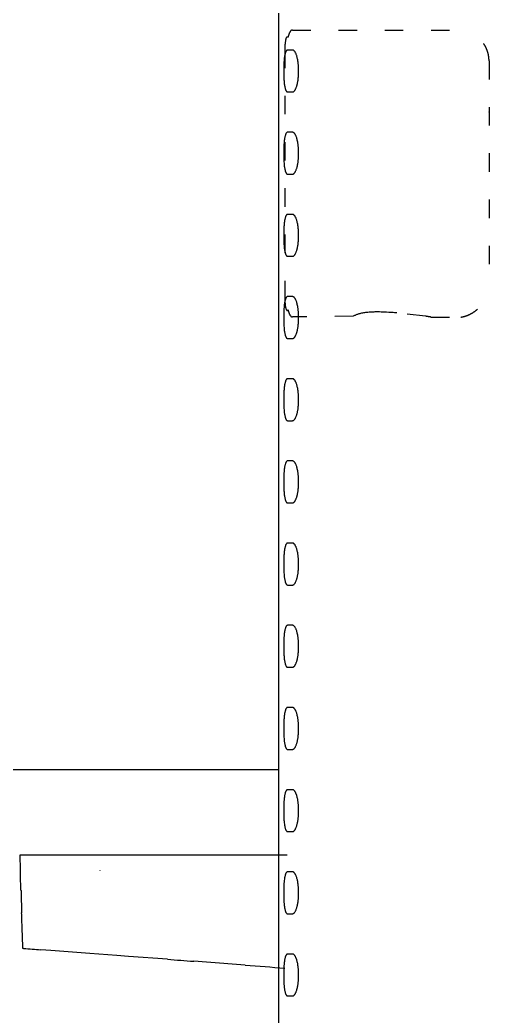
# Model space of a CAD drawing. Extents: x -62750 to 17911, y -49048 to 6133.
# Drawn here: x -3867 to -822, y -31826 to -25361 of the extents above; entities that cross this region are included whole.
import ezdxf

# ---------------------------------------------------------------- set-up
doc = ezdxf.new("R2010")
doc.units = 0
doc.linetypes.add('ACAD_ISO03W100', pattern=[30, 12, -18])
doc.linetypes.add('DASHED', pattern=[15, 12, -3])
doc.layers.get('0').update_dxf_attribs({"linetype": 'CONTINUOUS'})
doc.layers.add('CargoDoors', color=7, linetype='ACAD_ISO03W100')

msp = doc.modelspace()

# ---------------------------------------------------------------- linework, layer by layer
at = {"color": 7}
for p, q in [((-2187.5, -42697.5), (-2187.5, -25158.8)), ((-2097.4, -25556.2), (-2130.4, -25556.2)), ((-2058.9, -25706.2), (-2058.9, -25678.2)), ((-2130.4, -25828.2), (-2097.4, -25828.2)), ((-2097.4, -26089.6), (-2130.4, -26089.6)), ((-2058.9, -26239.6), (-2058.9, -26211.6)), ((-2130.4, -26361.6), (-2097.4, -26361.6)), ((-2097.4, -26623), (-2130.4, -26623)), ((-2154.8, -26745), (-2154.8, -26773)), ((-2130.4, -26895), (-2097.4, -26895)), ((-2097.4, -27156.4), (-2130.4, -27156.4)), ((-2058.9, -27306.4), (-2058.9, -27278.4)), ((-2130.4, -27428.4), (-2097.4, -27428.4)), ((-2097.4, -27689.8), (-2130.4, -27689.8)), ((-2058.9, -27839.8), (-2058.9, -27811.8)), ((-2130.4, -27961.8), (-2097.4, -27961.8)), ((-2097.4, -28223.2), (-2130.4, -28223.2)), ((-2058.9, -28373.2), (-2058.9, -28345.2)), ((-2130.4, -28495.2), (-2097.4, -28495.2)), ((-2097.4, -28756.6), (-2130.4, -28756.6)), ((-2058.9, -28906.6), (-2058.9, -28878.6)), ((-2130.4, -29028.6), (-2097.4, -29028.6)), ((-2097.4, -29290), (-2130.4, -29290)), ((-2154.8, -29412), (-2154.8, -29440)), ((-2130.4, -29562), (-2097.4, -29562)), ((-2097.4, -29823.4), (-2130.4, -29823.4)), ((-2154.8, -29945.4), (-2154.8, -29973.4)), ((-2130.4, -30095.4), (-2097.4, -30095.4)), ((-2097.4, -30356.8), (-2130.4, -30356.8)), ((-2154.8, -30478.8), (-2154.8, -30506.8)), ((-2130.4, -30628.8), (-2097.4, -30628.8)), ((-3865.1, -30779), (-3731.1, -30779)), ((-3731.1, -30779), (-3498.3, -30779)), ((-3498.3, -30779), (-3238.7, -30779)), ((-3238.7, -30779), (-3156.6, -30779)), ((-3156.6, -30779), (-2989.4, -30779)), ((-2989.4, -30779), (-2814.9, -30779)), ((-2814.9, -30779), (-2737.4, -30779)), ((-2097.4, -30890.2), (-2130.4, -30890.2)), ((-3859.8, -31009.3), (-3862.1, -30909.3)), ((-2154.8, -31012.2), (-2154.8, -31040.2)), ((-2130.4, -31162.2), (-2097.4, -31162.2)), ((-3665.9, -31401), (-3731.1, -31396.1)), ((-3413.8, -31420), (-3665.9, -31401)), ((-3238.7, -31433.1), (-3413.8, -31420)), ((-3161.6, -31438.9), (-3238.7, -31433.1)), ((-2909.3, -31457.9), (-3161.6, -31438.9)), ((-2656.9, -31476.8), (-2737.4, -31470.8)), ((-2404.2, -31495.7), (-2656.9, -31476.8)), ((-2097.4, -31423.6), (-2130.4, -31423.6)), ((-2154.8, -31545.6), (-2154.8, -31573.6)), ((-2130.4, -31695.6), (-2097.4, -31695.6))]:
    msp.add_line(p, q, dxfattribs=at)
at = {"color": 7, "ltscale": 0.35}
for p, q in [((-2154.8, -25678.2), (-2154.8, -25692.2)), ((-2154.8, -25692.2), (-2154.8, -25706.2)), ((-2154.8, -26211.6), (-2154.8, -26225.6)), ((-2154.8, -26225.6), (-2154.8, -26239.6)), ((-2058.9, -26759), (-2058.9, -26745)), ((-2058.9, -26773), (-2058.9, -26759)), ((-2154.8, -27278.4), (-2154.8, -27292.4)), ((-2154.8, -27292.4), (-2154.8, -27306.4)), ((-2154.8, -27811.8), (-2154.8, -27825.8)), ((-2154.8, -27825.8), (-2154.8, -27839.8)), ((-2154.8, -28345.2), (-2154.8, -28359.2)), ((-2154.8, -28359.2), (-2154.8, -28373.2)), ((-2154.8, -28878.6), (-2154.8, -28892.6)), ((-2154.8, -28892.6), (-2154.8, -28906.6)), ((-2058.9, -29426), (-2058.9, -29412)), ((-2058.9, -29440), (-2058.9, -29426)), ((-2058.9, -29959.4), (-2058.9, -29945.4)), ((-2058.9, -29973.4), (-2058.9, -29959.4)), ((-2058.9, -30492.8), (-2058.9, -30478.8)), ((-2058.9, -30506.8), (-2058.9, -30492.8)), ((-2058.9, -31026.2), (-2058.9, -31012.2)), ((-2058.9, -31040.2), (-2058.9, -31026.2)), ((-2058.9, -31559.6), (-2058.9, -31545.6)), ((-2058.9, -31573.6), (-2058.9, -31559.6))]:
    msp.add_line(p, q, dxfattribs=at)
at = {"color": 7, "ltscale": 0.123324}
msp.add_line((-3862.1, -30909.3), (-3862.3, -30904.4), dxfattribs=at)
at = {"color": 7, "linetype": 'DASHED', "ltscale": 0.03623}
msp.add_line((-3348.4, -30881.2), (-3348.4, -30882.7), dxfattribs=at)
at = {"color": 7, "ltscale": 0.061442}
msp.add_line((-3859.7, -31011.7), (-3859.8, -31009.3), dxfattribs=at)
at = {"color": 7, "ltscale": 0.111529}
msp.add_line((-3843.1, -31387.7), (-3847.5, -31387.4), dxfattribs=at)
at = {"color": 7}
for points in [[(-2130.4, -25556.2), (-2131.3, -25556.3), (-2132.2, -25556.5), (-2133, -25556.8), (-2133.9, -25557.2), (-2134.7, -25557.8), (-2135.6, -25558.5), (-2136.4, -25559.3), (-2137, -25559.9), (-2137.5, -25560.5), (-2138.5, -25562), (-2139.4, -25563.3), (-2140.2, -25564.8), (-2141, -25566.4), (-2141.6, -25567.7), (-2142.2, -25569.1), (-2143.3, -25572), (-2144.3, -25575), (-2145.3, -25578.5), (-2146.3, -25582.3), (-2147.3, -25586.5), (-2148.2, -25591), (-2148.7, -25593.9), (-2149.3, -25597), (-2150.2, -25603.3), (-2151.1, -25609.8), (-2151.9, -25616.6), (-2152.6, -25623.6)], [(-2058.9, -25678.2), (-2058.9, -25672), (-2059.1, -25665.8), (-2059.3, -25661.4), (-2059.5, -25657.1), (-2059.8, -25652.9), (-2060.1, -25648.8), (-2060.5, -25644.9), (-2060.9, -25641), (-2061.3, -25637.2), (-2061.8, -25633.4), (-2062.3, -25629.8), (-2062.9, -25626.3), (-2064, -25619.9), (-2065.2, -25613.6), (-2066.5, -25607.8), (-2067.8, -25602.6), (-2069.2, -25597.5), (-2070.7, -25592.6), (-2072.1, -25588.5), (-2073.5, -25584.5), (-2075.1, -25580.7), (-2076.7, -25577.2), (-2077.5, -25575.5), (-2078.3, -25573.8), (-2079.9, -25570.9), (-2081.5, -25568.3), (-2083.1, -25566), (-2083.9, -25564.9), (-2084.7, -25563.9), (-2085.5, -25563), (-2086.3, -25562.1), (-2087.4, -25561), (-2088.4, -25560.1), (-2089.5, -25559.2), (-2090.3, -25558.6), (-2091.1, -25558.1), (-2092.4, -25557.4), (-2093.6, -25556.9), (-2094.9, -25556.5), (-2096.2, -25556.3), (-2097.4, -25556.2)], [(-2152.6, -25623.6), (-2153, -25628.7), (-2153.4, -25633.9), (-2153.9, -25642.6), (-2154.3, -25651.4), (-2154.6, -25660.2), (-2154.8, -25669.2), (-2154.8, -25678.2)], [(-2154.8, -25706.2), (-2154.8, -25713.7), (-2154.7, -25721.2), (-2154.4, -25731.4), (-2154, -25740.7), (-2153.5, -25749.1), (-2152.9, -25756.9), (-2152.3, -25763.9), (-2151.6, -25770.4), (-2150.9, -25776.3), (-2150.1, -25782), (-2149.3, -25787), (-2148.5, -25791.9), (-2147.5, -25797), (-2146.3, -25801.9), (-2145.8, -25804.2), (-2145.1, -25806.5), (-2144.5, -25808.6), (-2143.9, -25810.7), (-2142.9, -25813.6), (-2141.8, -25816.2), (-2140.8, -25818.4), (-2139.7, -25820.5), (-2139.2, -25821.5), (-2138.6, -25822.3), (-2138.1, -25823.1), (-2137.5, -25823.9), (-2136.7, -25824.8), (-2136, -25825.6), (-2135.2, -25826.3), (-2134.6, -25826.8), (-2134, -25827.1), (-2133.1, -25827.6), (-2132.2, -25827.9), (-2131.3, -25828.1), (-2130.4, -25828.2)], [(-2097.4, -25828.2), (-2096.2, -25828.1), (-2095, -25827.9), (-2093.9, -25827.6), (-2092.9, -25827.2), (-2091.8, -25826.7), (-2090.7, -25826), (-2090, -25825.5), (-2089.3, -25825), (-2087.8, -25823.8), (-2086.4, -25822.4), (-2085, -25820.8), (-2083.6, -25819.1), (-2082.3, -25817.2), (-2080.9, -25815.1), (-2080.1, -25813.7), (-2079.2, -25812.3), (-2078.4, -25810.7), (-2077.5, -25809), (-2075.9, -25805.6), (-2074.4, -25801.9), (-2073, -25798.4), (-2071.6, -25794.7), (-2070.3, -25790.8), (-2069.1, -25786.8), (-2068.4, -25784), (-2067.6, -25781.3), (-2066.9, -25778.4), (-2066.2, -25775.4), (-2065.3, -25771.2), (-2064.4, -25766.9), (-2063.6, -25762.4), (-2062.8, -25757.5), (-2062, -25752.5), (-2061.3, -25747.4), (-2060.7, -25741.9), (-2060.2, -25736.3), (-2059.7, -25730.4), (-2059.4, -25724.4), (-2059.1, -25718.3), (-2058.9, -25712.3), (-2058.9, -25706.2)], [(-2130.4, -26089.6), (-2131.3, -26089.7), (-2132.2, -26089.9), (-2133, -26090.2), (-2133.9, -26090.6), (-2134.7, -26091.2), (-2135.6, -26091.8), (-2136.4, -26092.7), (-2137, -26093.3), (-2137.5, -26093.9), (-2138.5, -26095.4), (-2139.4, -26096.7), (-2140.2, -26098.2), (-2141, -26099.8), (-2141.6, -26101.1), (-2142.2, -26102.5), (-2143.3, -26105.4), (-2144.3, -26108.4), (-2145.3, -26111.9), (-2146.3, -26115.7), (-2147.3, -26119.9), (-2148.2, -26124.4), (-2148.7, -26127.3), (-2149.3, -26130.4), (-2150.2, -26136.7), (-2151.1, -26143.2), (-2151.9, -26150), (-2152.6, -26157)], [(-2058.9, -26211.6), (-2058.9, -26205.4), (-2059.1, -26199.2), (-2059.3, -26194.8), (-2059.5, -26190.5), (-2059.8, -26186.3), (-2060.1, -26182.2), (-2060.5, -26178.3), (-2060.9, -26174.4), (-2061.3, -26170.5), (-2061.8, -26166.8), (-2062.3, -26163.2), (-2062.9, -26159.7), (-2064, -26153.3), (-2065.2, -26147), (-2066.5, -26141.2), (-2067.8, -26136), (-2069.2, -26130.9), (-2070.7, -26126), (-2072.1, -26121.9), (-2073.5, -26117.9), (-2075.1, -26114.1), (-2076.7, -26110.6), (-2077.5, -26108.9), (-2078.3, -26107.2), (-2079.9, -26104.3), (-2081.5, -26101.7), (-2083.1, -26099.4), (-2083.9, -26098.3), (-2084.7, -26097.3), (-2085.5, -26096.4), (-2086.3, -26095.5), (-2087.4, -26094.4), (-2088.4, -26093.5), (-2089.5, -26092.6), (-2090.3, -26092), (-2091.1, -26091.5), (-2092.4, -26090.8), (-2093.6, -26090.3), (-2094.9, -26089.9), (-2096.2, -26089.7), (-2097.4, -26089.6)], [(-2152.6, -26157), (-2153, -26162.1), (-2153.4, -26167.3), (-2153.9, -26176), (-2154.3, -26184.8), (-2154.6, -26193.6), (-2154.8, -26202.6), (-2154.8, -26211.6)], [(-2154.8, -26239.6), (-2154.8, -26247.1), (-2154.7, -26254.6), (-2154.4, -26264.8), (-2154, -26274.1), (-2153.5, -26282.5), (-2152.9, -26290.3), (-2152.3, -26297.3), (-2151.6, -26303.8), (-2150.9, -26309.7), (-2150.1, -26315.4), (-2149.3, -26320.4), (-2148.5, -26325.3), (-2147.5, -26330.4), (-2146.3, -26335.3), (-2145.8, -26337.6), (-2145.1, -26339.9), (-2144.5, -26342), (-2143.9, -26344.1), (-2142.9, -26347), (-2141.8, -26349.6), (-2140.8, -26351.8), (-2139.7, -26353.9), (-2139.2, -26354.9), (-2138.6, -26355.7), (-2138.1, -26356.5), (-2137.5, -26357.3), (-2136.7, -26358.2), (-2136, -26359), (-2135.2, -26359.7), (-2134.6, -26360.1), (-2134, -26360.5), (-2133.1, -26361), (-2132.2, -26361.3), (-2131.3, -26361.5), (-2130.4, -26361.6)], [(-2097.4, -26361.6), (-2096.2, -26361.5), (-2095, -26361.3), (-2093.9, -26361), (-2092.9, -26360.6), (-2091.8, -26360.1), (-2090.7, -26359.4), (-2090, -26358.9), (-2089.3, -26358.4), (-2087.8, -26357.2), (-2086.4, -26355.8), (-2085, -26354.2), (-2083.6, -26352.5), (-2082.3, -26350.6), (-2080.9, -26348.5), (-2080.1, -26347.1), (-2079.2, -26345.7), (-2078.4, -26344.1), (-2077.5, -26342.4), (-2075.9, -26339), (-2074.4, -26335.3), (-2073, -26331.8), (-2071.6, -26328.1), (-2070.3, -26324.2), (-2069.1, -26320.2), (-2068.4, -26317.4), (-2067.6, -26314.7), (-2066.9, -26311.8), (-2066.2, -26308.8), (-2065.3, -26304.6), (-2064.4, -26300.3), (-2063.6, -26295.8), (-2062.8, -26290.9), (-2062, -26285.9), (-2061.3, -26280.8), (-2060.7, -26275.3), (-2060.2, -26269.7), (-2059.7, -26263.8), (-2059.4, -26257.8), (-2059.1, -26251.7), (-2058.9, -26245.7), (-2058.9, -26239.6)], [(-2130.4, -26623), (-2131.3, -26623.1), (-2132.2, -26623.3), (-2133, -26623.6), (-2133.9, -26624), (-2134.7, -26624.6), (-2135.6, -26625.2), (-2136.4, -26626.1), (-2137, -26626.7), (-2137.5, -26627.3), (-2138.5, -26628.8), (-2139.4, -26630.1), (-2140.2, -26631.6), (-2141, -26633.2), (-2141.6, -26634.5), (-2142.2, -26635.9), (-2143.3, -26638.8), (-2144.3, -26641.8), (-2145.3, -26645.3), (-2146.3, -26649.1), (-2147.3, -26653.3), (-2148.2, -26657.8), (-2148.7, -26660.7), (-2149.3, -26663.8), (-2150.2, -26670.1), (-2151.1, -26676.6), (-2151.9, -26683.4), (-2152.6, -26690.4)], [(-2058.9, -26745), (-2058.9, -26738.8), (-2059.1, -26732.6), (-2059.3, -26728.2), (-2059.5, -26723.9), (-2059.8, -26719.8), (-2060.1, -26715.6), (-2060.5, -26711.7), (-2060.9, -26707.8), (-2061.3, -26704), (-2061.8, -26700.2), (-2062.3, -26696.6), (-2062.9, -26693.1), (-2064, -26686.7), (-2065.2, -26680.4), (-2066.5, -26674.6), (-2067.8, -26669.4), (-2069.2, -26664.3), (-2070.7, -26659.4), (-2072.1, -26655.3), (-2073.5, -26651.3), (-2075.1, -26647.5), (-2076.7, -26644), (-2077.5, -26642.3), (-2078.3, -26640.6), (-2079.9, -26637.7), (-2081.5, -26635.1), (-2083.1, -26632.8), (-2083.9, -26631.7), (-2084.7, -26630.7), (-2085.5, -26629.8), (-2086.3, -26628.9), (-2087.4, -26627.8), (-2088.4, -26626.9), (-2089.5, -26626), (-2090.3, -26625.4), (-2091.1, -26624.9), (-2092.4, -26624.2), (-2093.6, -26623.7), (-2094.9, -26623.3), (-2096.2, -26623.1), (-2097.4, -26623)], [(-2152.6, -26690.4), (-2153, -26695.5), (-2153.4, -26700.7), (-2153.9, -26709.4), (-2154.3, -26718.2), (-2154.6, -26727), (-2154.8, -26736), (-2154.8, -26745)], [(-2154.8, -26773), (-2154.8, -26780.6), (-2154.7, -26788.1), (-2154.4, -26798.2), (-2154, -26807.5), (-2153.5, -26815.9), (-2152.9, -26823.7), (-2152.3, -26830.7), (-2151.6, -26837.2), (-2150.9, -26843.1), (-2150.1, -26848.8), (-2149.3, -26853.8), (-2148.5, -26858.7), (-2147.5, -26863.8), (-2146.3, -26868.7), (-2145.8, -26871), (-2145.1, -26873.3), (-2144.5, -26875.4), (-2143.9, -26877.5), (-2142.9, -26880.4), (-2141.8, -26883), (-2140.8, -26885.2), (-2139.7, -26887.3), (-2139.2, -26888.3), (-2138.6, -26889.1), (-2138.1, -26889.9), (-2137.5, -26890.7), (-2136.7, -26891.6), (-2136, -26892.4), (-2135.2, -26893.1), (-2134.6, -26893.5), (-2134, -26893.9), (-2133.1, -26894.4), (-2132.2, -26894.7), (-2131.3, -26894.9), (-2130.4, -26895)], [(-2097.4, -26895), (-2096.2, -26894.9), (-2095, -26894.7), (-2093.9, -26894.4), (-2092.9, -26894), (-2091.8, -26893.5), (-2090.7, -26892.8), (-2090, -26892.3), (-2089.3, -26891.8), (-2087.8, -26890.6), (-2086.4, -26889.2), (-2085, -26887.6), (-2083.6, -26885.9), (-2082.3, -26884), (-2080.9, -26881.9), (-2080.1, -26880.5), (-2079.2, -26879.1), (-2078.4, -26877.5), (-2077.5, -26875.8), (-2075.9, -26872.4), (-2074.4, -26868.7), (-2073, -26865.2), (-2071.6, -26861.5), (-2070.3, -26857.6), (-2069.1, -26853.6), (-2068.4, -26850.8), (-2067.6, -26848.1), (-2066.9, -26845.2), (-2066.2, -26842.2), (-2065.3, -26838), (-2064.4, -26833.7), (-2063.6, -26829.2), (-2062.8, -26824.3), (-2062, -26819.3), (-2061.3, -26814.2), (-2060.7, -26808.7), (-2060.2, -26803.1), (-2059.7, -26797.2), (-2059.4, -26791.2), (-2059.1, -26785.1), (-2058.9, -26779.1), (-2058.9, -26773)], [(-2130.4, -27156.4), (-2131.3, -27156.5), (-2132.2, -27156.7), (-2133, -27157), (-2133.9, -27157.4), (-2134.7, -27158), (-2135.6, -27158.7), (-2136.4, -27159.5), (-2137, -27160.1), (-2137.5, -27160.7), (-2138.5, -27162.2), (-2139.4, -27163.5), (-2140.2, -27165), (-2141, -27166.6), (-2141.6, -27167.9), (-2142.2, -27169.3), (-2143.3, -27172.2), (-2144.3, -27175.2), (-2145.3, -27178.7), (-2146.3, -27182.5), (-2147.3, -27186.7), (-2148.2, -27191.2), (-2148.7, -27194.1), (-2149.3, -27197.2), (-2150.2, -27203.5), (-2151.1, -27210), (-2151.9, -27216.8), (-2152.6, -27223.8)], [(-2058.9, -27278.4), (-2058.9, -27272.2), (-2059.1, -27266), (-2059.3, -27261.6), (-2059.5, -27257.3), (-2059.8, -27253.1), (-2060.1, -27249), (-2060.5, -27245.1), (-2060.9, -27241.2), (-2061.3, -27237.3), (-2061.8, -27233.6), (-2062.3, -27230), (-2062.9, -27226.5), (-2064, -27220.1), (-2065.2, -27213.8), (-2066.5, -27208), (-2067.8, -27202.8), (-2069.2, -27197.7), (-2070.7, -27192.8), (-2072.1, -27188.7), (-2073.5, -27184.7), (-2075.1, -27180.9), (-2076.7, -27177.3), (-2077.5, -27175.7), (-2078.3, -27174), (-2079.9, -27171.1), (-2081.5, -27168.5), (-2083.1, -27166.2), (-2083.9, -27165.1), (-2084.7, -27164.1), (-2085.5, -27163.2), (-2086.3, -27162.3), (-2087.4, -27161.2), (-2088.4, -27160.3), (-2089.5, -27159.4), (-2090.3, -27158.8), (-2091.1, -27158.3), (-2092.4, -27157.6), (-2093.6, -27157.1), (-2094.9, -27156.7), (-2096.2, -27156.5), (-2097.4, -27156.4)], [(-2152.6, -27223.8), (-2153, -27228.9), (-2153.4, -27234.1), (-2153.9, -27242.8), (-2154.3, -27251.6), (-2154.6, -27260.4), (-2154.8, -27269.4), (-2154.8, -27278.4)], [(-2154.8, -27306.4), (-2154.8, -27313.9), (-2154.7, -27321.4), (-2154.4, -27331.6), (-2154, -27340.9), (-2153.5, -27349.3), (-2152.9, -27357.1), (-2152.3, -27364.1), (-2151.6, -27370.6), (-2150.9, -27376.5), (-2150.1, -27382.2), (-2149.3, -27387.2), (-2148.5, -27392.1), (-2147.5, -27397.2), (-2146.3, -27402.1), (-2145.8, -27404.4), (-2145.1, -27406.7), (-2144.5, -27408.8), (-2143.9, -27410.9), (-2142.9, -27413.8), (-2141.8, -27416.4), (-2140.8, -27418.6), (-2139.7, -27420.7), (-2139.2, -27421.7), (-2138.6, -27422.5), (-2138.1, -27423.3), (-2137.5, -27424.1), (-2136.7, -27425), (-2136, -27425.8), (-2135.2, -27426.5), (-2134.6, -27426.9), (-2134, -27427.3), (-2133.1, -27427.8), (-2132.2, -27428.1), (-2131.3, -27428.3), (-2130.4, -27428.4)], [(-2097.4, -27428.4), (-2096.2, -27428.3), (-2095, -27428.1), (-2093.9, -27427.8), (-2092.9, -27427.4), (-2091.8, -27426.9), (-2090.7, -27426.2), (-2090, -27425.8), (-2089.3, -27425.2), (-2087.8, -27424), (-2086.4, -27422.6), (-2085, -27421), (-2083.6, -27419.3), (-2082.3, -27417.4), (-2080.9, -27415.3), (-2080.1, -27413.9), (-2079.2, -27412.5), (-2078.4, -27410.9), (-2077.5, -27409.2), (-2075.9, -27405.8), (-2074.4, -27402.1), (-2073, -27398.6), (-2071.6, -27394.9), (-2070.3, -27391), (-2069.1, -27387), (-2068.4, -27384.2), (-2067.6, -27381.5), (-2066.9, -27378.6), (-2066.2, -27375.6), (-2065.3, -27371.4), (-2064.4, -27367.1), (-2063.6, -27362.6), (-2062.8, -27357.7), (-2062, -27352.7), (-2061.3, -27347.6), (-2060.7, -27342.1), (-2060.2, -27336.5), (-2059.7, -27330.6), (-2059.4, -27324.6), (-2059.1, -27318.5), (-2058.9, -27312.5), (-2058.9, -27306.4)], [(-2130.4, -27689.8), (-2131.3, -27689.9), (-2132.2, -27690.1), (-2133, -27690.4), (-2133.9, -27690.8), (-2134.7, -27691.4), (-2135.6, -27692.1), (-2136.4, -27692.9), (-2137, -27693.5), (-2137.5, -27694.1), (-2138.5, -27695.6), (-2139.4, -27696.9), (-2140.2, -27698.4), (-2141, -27700), (-2141.6, -27701.3), (-2142.2, -27702.7), (-2143.3, -27705.6), (-2144.3, -27708.6), (-2145.3, -27712.1), (-2146.3, -27715.9), (-2147.3, -27720.1), (-2148.2, -27724.6), (-2148.7, -27727.5), (-2149.3, -27730.6), (-2150.2, -27736.9), (-2151.1, -27743.4), (-2151.9, -27750.2), (-2152.6, -27757.2)], [(-2058.9, -27811.8), (-2058.9, -27805.6), (-2059.1, -27799.4), (-2059.3, -27795), (-2059.5, -27790.7), (-2059.8, -27786.5), (-2060.1, -27782.4), (-2060.5, -27778.5), (-2060.9, -27774.6), (-2061.3, -27770.8), (-2061.8, -27767), (-2062.3, -27763.4), (-2062.9, -27759.9), (-2064, -27753.5), (-2065.2, -27747.2), (-2066.5, -27741.4), (-2067.8, -27736.2), (-2069.2, -27731.1), (-2070.7, -27726.2), (-2072.1, -27722.1), (-2073.5, -27718.1), (-2075.1, -27714.3), (-2076.7, -27710.8), (-2077.5, -27709.1), (-2078.3, -27707.4), (-2079.9, -27704.5), (-2081.5, -27701.9), (-2083.1, -27699.6), (-2083.9, -27698.5), (-2084.7, -27697.5), (-2085.5, -27696.6), (-2086.3, -27695.7), (-2087.4, -27694.6), (-2088.4, -27693.7), (-2089.5, -27692.8), (-2090.3, -27692.2), (-2091.1, -27691.7), (-2092.4, -27691), (-2093.6, -27690.5), (-2094.9, -27690.1), (-2096.2, -27689.9), (-2097.4, -27689.8)], [(-2152.6, -27757.2), (-2153, -27762.3), (-2153.4, -27767.5), (-2153.9, -27776.2), (-2154.3, -27785), (-2154.6, -27793.8), (-2154.8, -27802.8), (-2154.8, -27811.8)], [(-2154.8, -27839.8), (-2154.8, -27847.3), (-2154.7, -27854.8), (-2154.4, -27865), (-2154, -27874.3), (-2153.5, -27882.7), (-2152.9, -27890.5), (-2152.3, -27897.5), (-2151.6, -27904), (-2150.9, -27909.9), (-2150.1, -27915.6), (-2149.3, -27920.6), (-2148.5, -27925.5), (-2147.5, -27930.6), (-2146.3, -27935.5), (-2145.8, -27937.8), (-2145.1, -27940.1), (-2144.5, -27942.2), (-2143.9, -27944.3), (-2142.9, -27947.2), (-2141.8, -27949.8), (-2140.8, -27952), (-2139.7, -27954.1), (-2139.2, -27955.1), (-2138.6, -27955.9), (-2138.1, -27956.7), (-2137.5, -27957.5), (-2136.7, -27958.4), (-2136, -27959.2), (-2135.2, -27959.9), (-2134.6, -27960.3), (-2134, -27960.7), (-2133.1, -27961.2), (-2132.2, -27961.5), (-2131.3, -27961.7), (-2130.4, -27961.8)], [(-2097.4, -27961.8), (-2096.2, -27961.7), (-2095, -27961.5), (-2093.9, -27961.2), (-2092.9, -27960.8), (-2091.8, -27960.3), (-2090.7, -27959.6), (-2090, -27959.2), (-2089.3, -27958.6), (-2087.8, -27957.4), (-2086.4, -27956), (-2085, -27954.4), (-2083.6, -27952.7), (-2082.3, -27950.8), (-2080.9, -27948.7), (-2080.1, -27947.3), (-2079.2, -27945.9), (-2078.4, -27944.3), (-2077.5, -27942.6), (-2075.9, -27939.2), (-2074.4, -27935.5), (-2073, -27932), (-2071.6, -27928.3), (-2070.3, -27924.4), (-2069.1, -27920.4), (-2068.4, -27917.6), (-2067.6, -27914.9), (-2066.9, -27912), (-2066.2, -27909), (-2065.3, -27904.8), (-2064.4, -27900.5), (-2063.6, -27896), (-2062.8, -27891.1), (-2062, -27886.1), (-2061.3, -27881), (-2060.7, -27875.5), (-2060.2, -27869.9), (-2059.7, -27864), (-2059.4, -27858), (-2059.1, -27851.9), (-2058.9, -27845.9), (-2058.9, -27839.8)], [(-2130.4, -28223.2), (-2131.3, -28223.3), (-2132.2, -28223.5), (-2133, -28223.8), (-2133.9, -28224.2), (-2134.7, -28224.8), (-2135.6, -28225.5), (-2136.4, -28226.3), (-2137, -28226.9), (-2137.5, -28227.5), (-2138.5, -28229), (-2139.4, -28230.3), (-2140.2, -28231.8), (-2141, -28233.4), (-2141.6, -28234.7), (-2142.2, -28236.1), (-2143.3, -28239), (-2144.3, -28242), (-2145.3, -28245.5), (-2146.3, -28249.3), (-2147.3, -28253.5), (-2148.2, -28258), (-2148.7, -28260.9), (-2149.3, -28264), (-2150.2, -28270.3), (-2151.1, -28276.8), (-2151.9, -28283.6), (-2152.6, -28290.6)], [(-2058.9, -28345.2), (-2058.9, -28339), (-2059.1, -28332.8), (-2059.3, -28328.4), (-2059.5, -28324.1), (-2059.8, -28319.9), (-2060.1, -28315.8), (-2060.5, -28311.9), (-2060.9, -28308), (-2061.3, -28304.2), (-2061.8, -28300.4), (-2062.3, -28296.8), (-2062.9, -28293.3), (-2064, -28286.9), (-2065.2, -28280.6), (-2066.5, -28274.8), (-2067.8, -28269.6), (-2069.2, -28264.5), (-2070.7, -28259.6), (-2072.1, -28255.5), (-2073.5, -28251.5), (-2075.1, -28247.7), (-2076.7, -28244.2), (-2077.5, -28242.5), (-2078.3, -28240.8), (-2079.9, -28237.9), (-2081.5, -28235.3), (-2083.1, -28233), (-2083.9, -28231.9), (-2084.7, -28230.9), (-2085.5, -28230), (-2086.3, -28229.1), (-2087.4, -28228), (-2088.4, -28227.1), (-2089.5, -28226.2), (-2090.3, -28225.6), (-2091.1, -28225.1), (-2092.4, -28224.4), (-2093.6, -28223.9), (-2094.9, -28223.5), (-2096.2, -28223.3), (-2097.4, -28223.2)], [(-2152.6, -28290.6), (-2153, -28295.7), (-2153.4, -28300.9), (-2153.9, -28309.6), (-2154.3, -28318.4), (-2154.6, -28327.2), (-2154.8, -28336.2), (-2154.8, -28345.2)], [(-2154.8, -28373.2), (-2154.8, -28380.7), (-2154.7, -28388.2), (-2154.4, -28398.4), (-2154, -28407.7), (-2153.5, -28416.1), (-2152.9, -28423.9), (-2152.3, -28430.9), (-2151.6, -28437.4), (-2150.9, -28443.3), (-2150.1, -28449), (-2149.3, -28454), (-2148.5, -28458.9), (-2147.5, -28464), (-2146.3, -28468.9), (-2145.8, -28471.2), (-2145.1, -28473.5), (-2144.5, -28475.6), (-2143.9, -28477.7), (-2142.9, -28480.6), (-2141.8, -28483.2), (-2140.8, -28485.4), (-2139.7, -28487.5), (-2139.2, -28488.5), (-2138.6, -28489.3), (-2138.1, -28490.1), (-2137.5, -28490.9), (-2136.7, -28491.8), (-2136, -28492.6), (-2135.2, -28493.3), (-2134.6, -28493.8), (-2134, -28494.1), (-2133.1, -28494.6), (-2132.2, -28494.9), (-2131.3, -28495.1), (-2130.4, -28495.2)], [(-2097.4, -28495.2), (-2096.2, -28495.1), (-2095, -28494.9), (-2093.9, -28494.6), (-2092.9, -28494.2), (-2091.8, -28493.7), (-2090.7, -28493), (-2090, -28492.5), (-2089.3, -28492), (-2087.8, -28490.8), (-2086.4, -28489.4), (-2085, -28487.8), (-2083.6, -28486.1), (-2082.3, -28484.2), (-2080.9, -28482.1), (-2080.1, -28480.7), (-2079.2, -28479.3), (-2078.4, -28477.7), (-2077.5, -28476), (-2075.9, -28472.6), (-2074.4, -28468.9), (-2073, -28465.4), (-2071.6, -28461.7), (-2070.3, -28457.8), (-2069.1, -28453.8), (-2068.4, -28451), (-2067.6, -28448.3), (-2066.9, -28445.4), (-2066.2, -28442.4), (-2065.3, -28438.2), (-2064.4, -28433.9), (-2063.6, -28429.4), (-2062.8, -28424.5), (-2062, -28419.5), (-2061.3, -28414.4), (-2060.7, -28408.9), (-2060.2, -28403.3), (-2059.7, -28397.4), (-2059.4, -28391.4), (-2059.1, -28385.3), (-2058.9, -28379.3), (-2058.9, -28373.2)], [(-2130.4, -28756.6), (-2131.3, -28756.7), (-2132.2, -28756.9), (-2133, -28757.2), (-2133.9, -28757.6), (-2134.7, -28758.2), (-2135.6, -28758.8), (-2136.4, -28759.7), (-2137, -28760.3), (-2137.5, -28760.9), (-2138.5, -28762.4), (-2139.4, -28763.7), (-2140.2, -28765.2), (-2141, -28766.8), (-2141.6, -28768.1), (-2142.2, -28769.5), (-2143.3, -28772.4), (-2144.3, -28775.4), (-2145.3, -28778.9), (-2146.3, -28782.7), (-2147.3, -28786.9), (-2148.2, -28791.4), (-2148.7, -28794.3), (-2149.3, -28797.4), (-2150.2, -28803.7), (-2151.1, -28810.2), (-2151.9, -28817), (-2152.6, -28824)], [(-2058.9, -28878.6), (-2058.9, -28872.4), (-2059.1, -28866.2), (-2059.3, -28861.8), (-2059.5, -28857.5), (-2059.8, -28853.3), (-2060.1, -28849.2), (-2060.5, -28845.3), (-2060.9, -28841.4), (-2061.3, -28837.5), (-2061.8, -28833.8), (-2062.3, -28830.2), (-2062.9, -28826.7), (-2064, -28820.3), (-2065.2, -28814), (-2066.5, -28808.2), (-2067.8, -28803), (-2069.2, -28797.9), (-2070.7, -28793), (-2072.1, -28788.9), (-2073.5, -28784.9), (-2075.1, -28781.1), (-2076.7, -28777.6), (-2077.5, -28775.9), (-2078.3, -28774.2), (-2079.9, -28771.3), (-2081.5, -28768.7), (-2083.1, -28766.4), (-2083.9, -28765.3), (-2084.7, -28764.3), (-2085.5, -28763.4), (-2086.3, -28762.5), (-2087.4, -28761.4), (-2088.4, -28760.5), (-2089.5, -28759.6), (-2090.3, -28759), (-2091.1, -28758.5), (-2092.4, -28757.8), (-2093.6, -28757.3), (-2094.9, -28756.9), (-2096.2, -28756.7), (-2097.4, -28756.6)], [(-2152.6, -28824), (-2153, -28829.1), (-2153.4, -28834.3), (-2153.9, -28843), (-2154.3, -28851.8), (-2154.6, -28860.6), (-2154.8, -28869.6), (-2154.8, -28878.6)], [(-2154.8, -28906.6), (-2154.8, -28914.1), (-2154.7, -28921.6), (-2154.4, -28931.8), (-2154, -28941.1), (-2153.5, -28949.5), (-2152.9, -28957.3), (-2152.3, -28964.3), (-2151.6, -28970.8), (-2150.9, -28976.7), (-2150.1, -28982.4), (-2149.3, -28987.4), (-2148.5, -28992.3), (-2147.5, -28997.4), (-2146.3, -29002.3), (-2145.8, -29004.6), (-2145.1, -29006.9), (-2144.5, -29009), (-2143.9, -29011.1), (-2142.9, -29014), (-2141.8, -29016.6), (-2140.8, -29018.8), (-2139.7, -29020.9), (-2139.2, -29021.9), (-2138.6, -29022.7), (-2138.1, -29023.5), (-2137.5, -29024.3), (-2136.7, -29025.2), (-2136, -29026), (-2135.2, -29026.7), (-2134.6, -29027.1), (-2134, -29027.5), (-2133.1, -29028), (-2132.2, -29028.3), (-2131.3, -29028.5), (-2130.4, -29028.6)], [(-2097.4, -29028.6), (-2096.2, -29028.5), (-2095, -29028.3), (-2093.9, -29028), (-2092.9, -29027.6), (-2091.8, -29027.1), (-2090.7, -29026.4), (-2090, -29025.9), (-2089.3, -29025.4), (-2087.8, -29024.2), (-2086.4, -29022.8), (-2085, -29021.2), (-2083.6, -29019.5), (-2082.3, -29017.6), (-2080.9, -29015.5), (-2080.1, -29014.1), (-2079.2, -29012.7), (-2078.4, -29011.1), (-2077.5, -29009.4), (-2075.9, -29006), (-2074.4, -29002.3), (-2073, -28998.8), (-2071.6, -28995.1), (-2070.3, -28991.2), (-2069.1, -28987.2), (-2068.4, -28984.4), (-2067.6, -28981.7), (-2066.9, -28978.8), (-2066.2, -28975.8), (-2065.3, -28971.6), (-2064.4, -28967.3), (-2063.6, -28962.8), (-2062.8, -28957.9), (-2062, -28952.9), (-2061.3, -28947.8), (-2060.7, -28942.3), (-2060.2, -28936.7), (-2059.7, -28930.8), (-2059.4, -28924.8), (-2059.1, -28918.7), (-2058.9, -28912.7), (-2058.9, -28906.6)], [(-2130.4, -29290), (-2131.3, -29290.1), (-2132.2, -29290.3), (-2133, -29290.6), (-2133.9, -29291), (-2134.7, -29291.6), (-2135.6, -29292.2), (-2136.4, -29293.1), (-2137, -29293.7), (-2137.5, -29294.3), (-2138.5, -29295.8), (-2139.4, -29297.1), (-2140.2, -29298.6), (-2141, -29300.2), (-2141.6, -29301.5), (-2142.2, -29302.9), (-2143.3, -29305.8), (-2144.3, -29308.8), (-2145.3, -29312.3), (-2146.3, -29316.1), (-2147.3, -29320.3), (-2148.2, -29324.8), (-2148.7, -29327.7), (-2149.3, -29330.8), (-2150.2, -29337.1), (-2151.1, -29343.6), (-2151.9, -29350.4), (-2152.6, -29357.4)], [(-2058.9, -29412), (-2058.9, -29405.8), (-2059.1, -29399.6), (-2059.3, -29395.2), (-2059.5, -29390.9), (-2059.8, -29386.8), (-2060.1, -29382.6), (-2060.5, -29378.7), (-2060.9, -29374.8), (-2061.3, -29371), (-2061.8, -29367.2), (-2062.3, -29363.6), (-2062.9, -29360.1), (-2064, -29353.7), (-2065.2, -29347.4), (-2066.5, -29341.6), (-2067.8, -29336.4), (-2069.2, -29331.3), (-2070.7, -29326.4), (-2072.1, -29322.3), (-2073.5, -29318.3), (-2075.1, -29314.5), (-2076.7, -29311), (-2077.5, -29309.3), (-2078.3, -29307.6), (-2079.9, -29304.7), (-2081.5, -29302.1), (-2083.1, -29299.8), (-2083.9, -29298.7), (-2084.7, -29297.7), (-2085.5, -29296.8), (-2086.3, -29295.9), (-2087.4, -29294.8), (-2088.4, -29293.9), (-2089.5, -29293), (-2090.3, -29292.4), (-2091.1, -29291.9), (-2092.4, -29291.2), (-2093.6, -29290.7), (-2094.9, -29290.3), (-2096.2, -29290.1), (-2097.4, -29290)], [(-2152.6, -29357.4), (-2153, -29362.5), (-2153.4, -29367.7), (-2153.9, -29376.4), (-2154.3, -29385.2), (-2154.6, -29394), (-2154.8, -29403), (-2154.8, -29412)], [(-2154.8, -29440), (-2154.8, -29447.6), (-2154.7, -29455.1), (-2154.4, -29465.2), (-2154, -29474.5), (-2153.5, -29482.9), (-2152.9, -29490.7), (-2152.3, -29497.7), (-2151.6, -29504.2), (-2150.9, -29510.1), (-2150.1, -29515.8), (-2149.3, -29520.8), (-2148.5, -29525.7), (-2147.5, -29530.8), (-2146.3, -29535.7), (-2145.8, -29538), (-2145.1, -29540.3), (-2144.5, -29542.4), (-2143.9, -29544.5), (-2142.9, -29547.4), (-2141.8, -29550), (-2140.8, -29552.2), (-2139.7, -29554.3), (-2139.2, -29555.3), (-2138.6, -29556.1), (-2138.1, -29556.9), (-2137.5, -29557.7), (-2136.7, -29558.6), (-2136, -29559.4), (-2135.2, -29560.1), (-2134.6, -29560.5), (-2134, -29560.9), (-2133.1, -29561.4), (-2132.2, -29561.7), (-2131.3, -29561.9), (-2130.4, -29562)], [(-2097.4, -29562), (-2096.2, -29561.9), (-2095, -29561.7), (-2093.9, -29561.4), (-2092.9, -29561), (-2091.8, -29560.5), (-2090.7, -29559.8), (-2090, -29559.3), (-2089.3, -29558.8), (-2087.8, -29557.6), (-2086.4, -29556.2), (-2085, -29554.6), (-2083.6, -29552.9), (-2082.3, -29551), (-2080.9, -29548.9), (-2080.1, -29547.5), (-2079.2, -29546.1), (-2078.4, -29544.5), (-2077.5, -29542.8), (-2075.9, -29539.4), (-2074.4, -29535.7), (-2073, -29532.2), (-2071.6, -29528.5), (-2070.3, -29524.6), (-2069.1, -29520.6), (-2068.4, -29517.8), (-2067.6, -29515.1), (-2066.9, -29512.2), (-2066.2, -29509.2), (-2065.3, -29505), (-2064.4, -29500.7), (-2063.6, -29496.2), (-2062.8, -29491.3), (-2062, -29486.3), (-2061.3, -29481.2), (-2060.7, -29475.7), (-2060.2, -29470.1), (-2059.7, -29464.2), (-2059.4, -29458.2), (-2059.1, -29452.1), (-2058.9, -29446.1), (-2058.9, -29440)], [(-2130.4, -29823.4), (-2131.3, -29823.5), (-2132.2, -29823.7), (-2133, -29824), (-2133.9, -29824.4), (-2134.7, -29825), (-2135.6, -29825.7), (-2136.4, -29826.5), (-2137, -29827.1), (-2137.5, -29827.7), (-2138.5, -29829.2), (-2139.4, -29830.5), (-2140.2, -29832), (-2141, -29833.6), (-2141.6, -29834.9), (-2142.2, -29836.3), (-2143.3, -29839.2), (-2144.3, -29842.2), (-2145.3, -29845.7), (-2146.3, -29849.5), (-2147.3, -29853.7), (-2148.2, -29858.2), (-2148.7, -29861.1), (-2149.3, -29864.2), (-2150.2, -29870.5), (-2151.1, -29877), (-2151.9, -29883.8), (-2152.6, -29890.8)], [(-2058.9, -29945.4), (-2058.9, -29939.2), (-2059.1, -29933), (-2059.3, -29928.6), (-2059.5, -29924.3), (-2059.8, -29920.2), (-2060.1, -29916), (-2060.5, -29912.1), (-2060.9, -29908.2), (-2061.3, -29904.4), (-2061.8, -29900.6), (-2062.3, -29897), (-2062.9, -29893.5), (-2064, -29887.1), (-2065.2, -29880.8), (-2066.5, -29875), (-2067.8, -29869.8), (-2069.2, -29864.7), (-2070.7, -29859.8), (-2072.1, -29855.7), (-2073.5, -29851.7), (-2075.1, -29847.9), (-2076.7, -29844.3), (-2077.5, -29842.7), (-2078.3, -29841), (-2079.9, -29838.1), (-2081.5, -29835.5), (-2083.1, -29833.2), (-2083.9, -29832.1), (-2084.7, -29831.1), (-2085.5, -29830.2), (-2086.3, -29829.3), (-2087.4, -29828.2), (-2088.4, -29827.3), (-2089.5, -29826.4), (-2090.3, -29825.8), (-2091.1, -29825.3), (-2092.4, -29824.6), (-2093.6, -29824.1), (-2094.9, -29823.7), (-2096.2, -29823.5), (-2097.4, -29823.4)], [(-2152.6, -29890.8), (-2153, -29895.9), (-2153.4, -29901.1), (-2153.9, -29909.8), (-2154.3, -29918.6), (-2154.6, -29927.4), (-2154.8, -29936.4), (-2154.8, -29945.4)], [(-2154.8, -29973.4), (-2154.8, -29981), (-2154.7, -29988.5), (-2154.4, -29998.6), (-2154, -30007.9), (-2153.5, -30016.3), (-2152.9, -30024.1), (-2152.3, -30031.1), (-2151.6, -30037.6), (-2150.9, -30043.5), (-2150.1, -30049.2), (-2149.3, -30054.2), (-2148.5, -30059.1), (-2147.5, -30064.2), (-2146.3, -30069.1), (-2145.8, -30071.4), (-2145.1, -30073.7), (-2144.5, -30075.8), (-2143.9, -30077.9), (-2142.9, -30080.8), (-2141.8, -30083.4), (-2140.8, -30085.6), (-2139.7, -30087.7), (-2139.2, -30088.7), (-2138.6, -30089.5), (-2138.1, -30090.3), (-2137.5, -30091.1), (-2136.7, -30092), (-2136, -30092.8), (-2135.2, -30093.5), (-2134.6, -30093.9), (-2134, -30094.3), (-2133.1, -30094.8), (-2132.2, -30095.1), (-2131.3, -30095.3), (-2130.4, -30095.4)], [(-2097.4, -30095.4), (-2096.2, -30095.3), (-2095, -30095.1), (-2093.9, -30094.8), (-2092.9, -30094.4), (-2091.8, -30093.9), (-2090.7, -30093.2), (-2090, -30092.8), (-2089.3, -30092.2), (-2087.8, -30091), (-2086.4, -30089.6), (-2085, -30088), (-2083.6, -30086.3), (-2082.3, -30084.4), (-2080.9, -30082.3), (-2080.1, -30080.9), (-2079.2, -30079.5), (-2078.4, -30077.9), (-2077.5, -30076.2), (-2075.9, -30072.8), (-2074.4, -30069.1), (-2073, -30065.6), (-2071.6, -30061.9), (-2070.3, -30058), (-2069.1, -30054), (-2068.4, -30051.2), (-2067.6, -30048.5), (-2066.9, -30045.6), (-2066.2, -30042.7), (-2065.3, -30038.4), (-2064.4, -30034.1), (-2063.6, -30029.6), (-2062.8, -30024.7), (-2062, -30019.7), (-2061.3, -30014.6), (-2060.7, -30009.1), (-2060.2, -30003.5), (-2059.7, -29997.6), (-2059.4, -29991.6), (-2059.1, -29985.5), (-2058.9, -29979.5), (-2058.9, -29973.4)], [(-6545.6, -30226.6), (-5509.9, -30226.6), (-3927.2, -30226.5), (-2855.2, -30226.6), (-2187.5, -30226.8)], [(-2130.4, -30356.8), (-2131.4, -30356.9), (-2132.4, -30357.1), (-2133.3, -30357.5), (-2134.3, -30358), (-2135.2, -30358.7), (-2135.8, -30359.2), (-2136.4, -30359.8), (-2136.9, -30360.4), (-2137.5, -30361.1), (-2138.2, -30362.1), (-2139.3, -30363.9), (-2140.4, -30365.9), (-2141.5, -30368.1), (-2142.5, -30370.5), (-2143.5, -30373.3), (-2144.4, -30375.9), (-2145.2, -30378.6), (-2146.1, -30382.1), (-2147, -30386.1), (-2147.9, -30390.2), (-2148.7, -30394.6), (-2149.6, -30399.6), (-2150.4, -30404.8), (-2151.3, -30411.9), (-2152.1, -30419.3), (-2152.8, -30426.9), (-2153.1, -30430.5), (-2153.6, -30438), (-2154.1, -30446.7), (-2154.2, -30448.8), (-2154.5, -30458.8), (-2154.7, -30468.8), (-2154.8, -30478.8)], [(-2058.9, -30478.8), (-2059, -30471.3), (-2059.1, -30467.5), (-2059.2, -30463.8), (-2059.5, -30458.8), (-2059.8, -30453.9), (-2060.2, -30449), (-2060.8, -30442.9), (-2061.4, -30436.8), (-2062.2, -30430.9), (-2063.2, -30425), (-2064.2, -30419.3), (-2065.3, -30413.7), (-2066.5, -30408.3), (-2067.8, -30403), (-2069.2, -30397.9), (-2070.7, -30393), (-2071.5, -30390.6), (-2072.4, -30388.3), (-2073.2, -30386.1), (-2074, -30383.9), (-2075.2, -30381.1), (-2076.4, -30378.4), (-2077.6, -30375.8), (-2078.9, -30373.3), (-2080.3, -30370.9), (-2081.7, -30368.7), (-2083.1, -30366.6), (-2084.6, -30364.7), (-2086, -30363), (-2087.5, -30361.5), (-2088.6, -30360.5), (-2089.7, -30359.7), (-2090.8, -30358.9), (-2091.8, -30358.3), (-2092.9, -30357.8), (-2094, -30357.4), (-2095, -30357.1), (-2096.2, -30356.9), (-2097.4, -30356.8)], [(-2154.8, -30506.8), (-2154.7, -30516.6), (-2154.5, -30526.4), (-2154.2, -30536.1), (-2153.7, -30545.7), (-2153.4, -30550.4), (-2153.1, -30555), (-2152.6, -30561.2), (-2152, -30567.2), (-2151.4, -30573), (-2150.5, -30579.7), (-2149.6, -30586.2), (-2149, -30589.3), (-2148.5, -30592.4), (-2147.6, -30596.8), (-2146.7, -30601), (-2145.7, -30605), (-2144.7, -30608.7), (-2143.5, -30612.3), (-2142.9, -30614), (-2142.3, -30615.6), (-2141.5, -30617.6), (-2140.6, -30619.5), (-2139.7, -30621.2), (-2138.8, -30622.7), (-2137.8, -30624.1), (-2136.9, -30625.3), (-2135.9, -30626.3), (-2134.9, -30627.1), (-2133.9, -30627.8), (-2133.4, -30628.1), (-2132.9, -30628.3), (-2132.4, -30628.5), (-2131.9, -30628.6), (-2131.1, -30628.8), (-2130.4, -30628.8)], [(-2097.4, -30628.8), (-2096.2, -30628.7), (-2094.9, -30628.5), (-2093.6, -30628.1), (-2092.4, -30627.6), (-2091.1, -30626.9), (-2090.3, -30626.4), (-2089.5, -30625.8), (-2088.7, -30625.2), (-2087.9, -30624.5), (-2086.9, -30623.5), (-2086.1, -30622.6), (-2085.3, -30621.7), (-2084.4, -30620.8), (-2083.6, -30619.7), (-2082.8, -30618.7), (-2082.1, -30617.5), (-2080.5, -30615), (-2078.9, -30612.3), (-2077.6, -30609.7), (-2076.2, -30606.9), (-2074.7, -30603.4), (-2073.1, -30599.5), (-2071.6, -30595.3), (-2070.2, -30591), (-2068.8, -30586.1), (-2067.4, -30581), (-2066.7, -30578.1), (-2066, -30575.2), (-2064.7, -30569.3), (-2063.6, -30563.2), (-2063, -30559.8), (-2062.5, -30556.4), (-2062, -30552.9), (-2061.3, -30547.4), (-2060.6, -30541.6), (-2060.3, -30537.8), (-2059.9, -30534), (-2059.5, -30527.3), (-2059.2, -30520.5), (-2059, -30513.7), (-2058.9, -30506.8)], [(-3862.3, -30904.4), (-3863.6, -30845), (-3864.3, -30815.3)], [(-2473.2, -30779), (-2245.5, -30779), (-2131.7, -30779)], [(-2130.4, -30890.2), (-2131.4, -30890.3), (-2132.4, -30890.5), (-2133.3, -30890.9), (-2134.3, -30891.4), (-2135.2, -30892.1), (-2135.8, -30892.6), (-2136.4, -30893.2), (-2136.9, -30893.8), (-2137.5, -30894.5), (-2138.2, -30895.5), (-2139.3, -30897.3), (-2140.4, -30899.3), (-2141.5, -30901.5), (-2142.5, -30903.9), (-2143.5, -30906.7), (-2144.4, -30909.3), (-2145.2, -30912), (-2146.1, -30915.5), (-2147, -30919.5), (-2147.9, -30923.6), (-2148.7, -30928), (-2149.6, -30933), (-2150.4, -30938.2), (-2151.3, -30945.3), (-2152.1, -30952.7), (-2152.8, -30960.3), (-2153.1, -30963.9), (-2153.6, -30971.9), (-2154.1, -30980.3), (-2154.4, -30987.8), (-2154.6, -30995.9), (-2154.8, -31004), (-2154.8, -31012.2)], [(-2058.9, -31012.2), (-2059, -31004.7), (-2059.1, -31000.9), (-2059.2, -30997.2), (-2059.5, -30992.2), (-2059.8, -30987.3), (-2060.2, -30982.4), (-2060.8, -30976.3), (-2061.4, -30970.2), (-2062.2, -30964.3), (-2063.2, -30958.4), (-2064.2, -30952.7), (-2065.3, -30947.1), (-2066.4, -30942.1), (-2067.6, -30937.2), (-2068.9, -30932.4), (-2070.3, -30927.8), (-2071.8, -30923.4), (-2073.3, -30919.2), (-2074.8, -30915.3), (-2076.4, -30911.7), (-2077.3, -30909.9), (-2078.1, -30908.2), (-2079, -30906.6), (-2079.8, -30905.1), (-2081.3, -30902.7), (-2082.8, -30900.4), (-2084.4, -30898.4), (-2085.2, -30897.4), (-2086, -30896.5), (-2086.7, -30895.7), (-2087.5, -30894.9), (-2088.6, -30893.9), (-2089.7, -30893.1), (-2090.8, -30892.3), (-2091.8, -30891.7), (-2092.9, -30891.2), (-2094, -30890.8), (-2095, -30890.5), (-2096.2, -30890.3), (-2097.4, -30890.2)], [(-2154.8, -31040.2), (-2154.7, -31050), (-2154.5, -31059.8), (-2154.2, -31069.5), (-2153.7, -31079), (-2153.4, -31083.8), (-2153.1, -31088.5), (-2152.7, -31093), (-2152.3, -31097.5), (-2151.7, -31103.4), (-2151, -31109.2), (-2150.3, -31114.8), (-2149.8, -31118.2), (-2149.2, -31121.6), (-2148.7, -31124.9), (-2148.1, -31128.1), (-2147.2, -31132.2), (-2146.3, -31136.1), (-2145.3, -31139.8), (-2144.4, -31143.1), (-2143.4, -31146.2), (-2142.3, -31149), (-2141.2, -31151.7), (-2140.2, -31153.6), (-2139.2, -31155.4), (-2138.2, -31157), (-2137.4, -31158), (-2136.7, -31158.9), (-2135.9, -31159.7), (-2135.1, -31160.4), (-2134.3, -31161), (-2133.5, -31161.4), (-2132.7, -31161.8), (-2131.9, -31162), (-2131.1, -31162.2), (-2130.4, -31162.2)], [(-2097.4, -31162.2), (-2096.2, -31162.1), (-2094.9, -31161.9), (-2093.6, -31161.5), (-2092.4, -31161), (-2091.1, -31160.3), (-2090.3, -31159.8), (-2089.5, -31159.2), (-2088.7, -31158.6), (-2087.9, -31157.9), (-2086.9, -31156.9), (-2086.1, -31156), (-2085.3, -31155.1), (-2084.4, -31154.2), (-2083.6, -31153.1), (-2082.8, -31152.1), (-2082.1, -31150.9), (-2080.5, -31148.4), (-2078.9, -31145.7), (-2077.6, -31143.1), (-2076.2, -31140.3), (-2074.7, -31136.8), (-2073.1, -31132.9), (-2071.6, -31128.7), (-2070.2, -31124.4), (-2068.8, -31119.5), (-2067.4, -31114.4), (-2066.7, -31111.5), (-2066, -31108.6), (-2064.7, -31102.7), (-2063.6, -31096.6), (-2063, -31093.2), (-2062.5, -31089.8), (-2062, -31086.3), (-2061.3, -31080.8), (-2060.6, -31075), (-2060.3, -31071.2), (-2059.9, -31067.4), (-2059.5, -31060.7), (-2059.2, -31053.9), (-2059, -31047.1), (-2058.9, -31040.2)], [(-2130.4, -31423.6), (-2131.4, -31423.7), (-2132.4, -31423.9), (-2133.3, -31424.3), (-2134.3, -31424.8), (-2135.2, -31425.5), (-2135.8, -31426), (-2136.4, -31426.6), (-2136.9, -31427.2), (-2137.5, -31427.9), (-2138.2, -31428.9), (-2139.3, -31430.7), (-2140.4, -31432.7), (-2141.5, -31434.9), (-2142.5, -31437.3), (-2143.5, -31440.1), (-2144.4, -31442.7), (-2145.2, -31445.4), (-2146.1, -31448.9), (-2147, -31452.9), (-2147.9, -31457), (-2148.7, -31461.4), (-2149.6, -31466.4), (-2150.4, -31471.6), (-2151.3, -31478.7), (-2152.1, -31486.1), (-2152.8, -31493.7), (-2153.1, -31497.3), (-2153.6, -31504.8), (-2154.1, -31513.5), (-2154.2, -31515.6), (-2154.5, -31525.6), (-2154.7, -31535.6), (-2154.8, -31545.6)], [(-2058.9, -31545.6), (-2059, -31538.1), (-2059.1, -31534.3), (-2059.2, -31530.6), (-2059.5, -31525.6), (-2059.8, -31520.7), (-2060.2, -31515.8), (-2060.8, -31509.7), (-2061.4, -31503.6), (-2062.2, -31497.7), (-2063.2, -31491.8), (-2064.2, -31486.1), (-2065.3, -31480.5), (-2066.5, -31475.1), (-2067.8, -31469.8), (-2069.2, -31464.7), (-2070.7, -31459.8), (-2071.5, -31457.4), (-2072.4, -31455.1), (-2073.2, -31452.9), (-2074, -31450.7), (-2075.2, -31447.9), (-2076.4, -31445.2), (-2077.6, -31442.6), (-2078.9, -31440.1), (-2080.3, -31437.7), (-2081.7, -31435.5), (-2083.1, -31433.4), (-2084.6, -31431.5), (-2086, -31429.8), (-2087.5, -31428.3), (-2088.6, -31427.3), (-2089.7, -31426.5), (-2090.8, -31425.7), (-2091.8, -31425.1), (-2092.9, -31424.6), (-2094, -31424.2), (-2095, -31423.9), (-2096.2, -31423.7), (-2097.4, -31423.6)], [(-2154.8, -31573.6), (-2154.7, -31583.4), (-2154.5, -31593.2), (-2154.2, -31602.9), (-2153.7, -31612.4), (-2153.4, -31617.2), (-2153.1, -31621.9), (-2152.7, -31626.4), (-2152.3, -31630.9), (-2151.7, -31636.8), (-2151, -31642.6), (-2150.3, -31648.2), (-2149.8, -31651.6), (-2149.2, -31655), (-2148.7, -31658.3), (-2148.1, -31661.5), (-2147.2, -31665.6), (-2146.3, -31669.5), (-2145.3, -31673.2), (-2144.4, -31676.5), (-2143.4, -31679.6), (-2142.3, -31682.4), (-2141.2, -31685.1), (-2140.2, -31687), (-2139.2, -31688.8), (-2138.2, -31690.4), (-2137.4, -31691.4), (-2136.7, -31692.3), (-2135.9, -31693.1), (-2135.1, -31693.8), (-2134.3, -31694.4), (-2133.5, -31694.8), (-2132.7, -31695.2), (-2131.9, -31695.4), (-2131.1, -31695.6), (-2130.4, -31695.6)], [(-2097.4, -31695.6), (-2096.2, -31695.5), (-2094.9, -31695.3), (-2093.6, -31694.9), (-2092.4, -31694.4), (-2091.1, -31693.7), (-2090.3, -31693.2), (-2089.5, -31692.6), (-2088.7, -31692), (-2087.9, -31691.3), (-2086.9, -31690.3), (-2086.1, -31689.4), (-2085.3, -31688.5), (-2084.4, -31687.6), (-2083.6, -31686.5), (-2082.8, -31685.5), (-2082.1, -31684.3), (-2080.5, -31681.8), (-2078.9, -31679.1), (-2077.6, -31676.5), (-2076.2, -31673.7), (-2074.7, -31670.2), (-2073.1, -31666.3), (-2071.6, -31662.1), (-2070.2, -31657.8), (-2068.8, -31652.9), (-2067.4, -31647.8), (-2066.7, -31644.9), (-2066, -31642), (-2064.7, -31636.1), (-2063.6, -31630), (-2063, -31626.6), (-2062.5, -31623.2), (-2062, -31619.7), (-2061.3, -31614.2), (-2060.6, -31608.4), (-2060.3, -31604.6), (-2059.9, -31600.8), (-2059.5, -31594.1), (-2059.2, -31587.3), (-2059, -31580.5), (-2058.9, -31573.6)]]:
    msp.add_lwpolyline(points, dxfattribs=at)
for centre, radius, start, end in [((-97571.5, -32851), 93729.4, 1.244511, 1.266702), ((-2621.3, 3053764.2), 3084543.1, 269.9978392, 270.0027501), ((9166.9, -30707.7), 13030.1, 181.33706, 181.50108), ((8493.1, -30725.4), 12356.1, 181.50063, 181.671), ((7580.6, -30752.6), 11443.2, 181.66847, 181.84845), ((6465.9, -30789.9), 10328, 181.84099, 182.03486), ((-104091, -34729.6), 100299.2, 2.019173, 2.041478), ((-111163.1, -34976.7), 107375.5, 1.932901, 2.017986), ((-121133.8, -35315.5), 117352, 1.918211, 1.934031), ((80855.2, 1094703.5), 1129272, 265.6986244, 265.7043276), ((213513.3, 2851043), 2890614.2, 265.7061991, 265.7096142), ((147553.5, 1968713.4), 2005822.5, 265.7124965, 265.7198458)]:
    msp.add_arc(centre, radius, start, end, dxfattribs=at)
at = {"layer": 'CargoDoors', "color": 7, "ltscale": 10}
for p, q in [((-2147.7, -25553.3), (-2147.7, -27164.6)), ((-822.2, -25958.2), (-822.2, -25956.9)), ((-822.2, -25959.4), (-822.2, -25958.2))]:
    msp.add_line(p, q, dxfattribs=at)
for points in [[(-2127.1, -25475.1), (-2127.6, -25474.4), (-2128.1, -25473.8), (-2128.5, -25473.3), (-2129, -25472.8), (-2129.7, -25472.2), (-2130.4, -25471.8), (-2131.1, -25471.5), (-2131.9, -25471.3), (-2132.6, -25471.3), (-2133.3, -25471.5), (-2134, -25471.8), (-2134.6, -25472.2), (-2135.3, -25472.8), (-2136.1, -25473.5), (-2136.8, -25474.5), (-2137.5, -25475.6), (-2138, -25476.6), (-2138.5, -25477.6), (-2139, -25478.7), (-2139.5, -25479.9), (-2140.2, -25482.1), (-2141, -25484.5), (-2141.7, -25487), (-2142.2, -25489.1), (-2142.6, -25491.2), (-2143.5, -25495.7), (-2144.3, -25500.5), (-2145, -25505.6), (-2145.7, -25511), (-2146.2, -25516.7), (-2146.7, -25522.6), (-2147.1, -25528.6), (-2147.3, -25532.6), (-2147.4, -25536.7), (-2147.7, -25545), (-2147.7, -25553.3)], [(-2098.8, -25426.5), (-2100, -25426.6), (-2101.1, -25426.7), (-2102.2, -25427), (-2103.3, -25427.4), (-2104.3, -25427.8), (-2105.2, -25428.4), (-2106.2, -25429), (-2106.9, -25429.5), (-2107.6, -25430), (-2108.8, -25431.1), (-2110, -25432.4), (-2111.2, -25433.8), (-2112.4, -25435.4), (-2113.2, -25436.5), (-2113.9, -25437.6), (-2114.7, -25438.9), (-2115.4, -25440.2), (-2116.2, -25441.7), (-2116.9, -25443.2), (-2117.7, -25444.8), (-2118.5, -25446.6), (-2119.9, -25450.1), (-2121.3, -25453.9), (-2122.6, -25457.9), (-2123.4, -25460.5), (-2124.2, -25463.2), (-2125, -25466), (-2125.7, -25468.9), (-2127.1, -25474.8)], [(-2147.7, -27164.6), (-2147.7, -27172.3), (-2147.5, -27179.9), (-2147.2, -27187.5), (-2146.7, -27194.9), (-2146.1, -27202.1), (-2145.8, -27205.6), (-2145.4, -27209.1), (-2145, -27212.4), (-2144.6, -27215.7), (-2143.8, -27220.4), (-2143, -27224.9), (-2142.6, -27227), (-2142.1, -27229.1), (-2141.4, -27232), (-2140.6, -27234.7), (-2139.8, -27237.2), (-2138.9, -27239.4), (-2138.1, -27241.2), (-2137.2, -27242.8), (-2136.7, -27243.5), (-2136.3, -27244.1), (-2135.8, -27244.6), (-2135.4, -27245.1), (-2134.7, -27245.7), (-2133.9, -27246.2), (-2133.2, -27246.5), (-2132.8, -27246.6), (-2132.5, -27246.6), (-2131.8, -27246.6), (-2131.1, -27246.4), (-2130.4, -27246.1), (-2129.7, -27245.7), (-2129.2, -27245.3), (-2128.8, -27244.9), (-2128.3, -27244.5), (-2127.9, -27243.9), (-2126.9, -27242.7), (-2126.5, -27242)], [(-2126.5, -27242.3), (-2125.2, -27247.7), (-2123.8, -27252.9), (-2123, -27255.4), (-2122.3, -27257.8), (-2121.1, -27261.3), (-2119.9, -27264.6), (-2118.6, -27267.7), (-2117.3, -27270.6), (-2116, -27273.3), (-2114.6, -27275.9), (-2113.1, -27278.2), (-2112.4, -27279.2), (-2111.6, -27280.2), (-2110.3, -27281.9), (-2109, -27283.3), (-2107.6, -27284.6), (-2106.9, -27285.1), (-2106.2, -27285.6), (-2105, -27286.4), (-2103.8, -27287), (-2102.6, -27287.5), (-2101.4, -27287.8), (-2100.1, -27288), (-2098.9, -27288.1)]]:
    msp.add_lwpolyline(points, dxfattribs=at)
msp.add_lwpolyline([(-2098.8, -25426.5), (-1008.3, -25426.5, -0.385953), (-822.2, -25626.5), (-822.2, -27090.2, -0.337973), (-1005, -27290.2, -0.005627), (-1199.1, -27289.1, 0.000785), (-1235.4, -27283.8), (-1420.8, -27261.9), (-1435.5, -27260.8), (-1445.3, -27260.2), (-1455, -27259.5), (-1471.8, -27258.6), (-1488.4, -27257.7), (-1496.9, -27257.4), (-1505.3, -27257.1), (-1513.4, -27256.8), (-1521.5, -27256.6), (-1534, -27256.3), (-1546.4, -27256.2), (-1558.2, -27256.3), (-1564.1, -27256.3), (-1569.9, -27256.5), (-1577.6, -27256.7), (-1585.1, -27257), (-1592.6, -27257.4), (-1601.1, -27258), (-1609.4, -27258.7), (-1617.3, -27259.5), (-1624.4, -27260.4), (-1631.2, -27261.4), (-1637.7, -27262.5), (-1643.9, -27263.7), (-1649.9, -27264.9), (-1655.6, -27266.3), (-1661.1, -27267.6), (-1666.3, -27269.1), (-1671.2, -27270.6), (-1676.1, -27272.1), (-1680.7, -27273.7), (-1685.1, -27275.4), (-1689.3, -27277), (-1692, -27278.1), (-1694.6, -27279.3), (-1699.5, -27281.5), (-1704.1, -27283.8), (-2098.9, -27288.1)], format="xyb", dxfattribs=at)
at = {"layer": 'CargoDoors', "color": 7, "ltscale": 5}
for centre, radius, start, end in [((-2125.7, -25475), 1.34, 169.94408, 182.79946), ((-2125.1, -27242.1), 1.46, 177.65434, 190.54219)]:
    msp.add_arc(centre, radius, start, end, dxfattribs=at)

doc.saveas('drawing.dxf')
